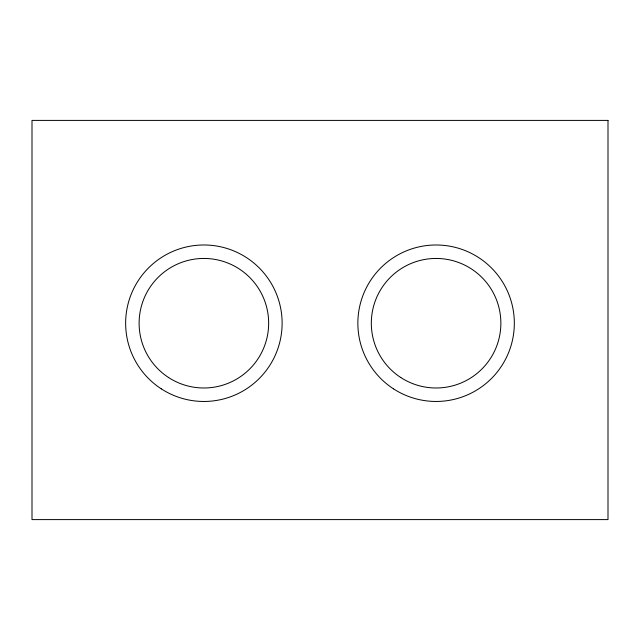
<?xml version="1.0" encoding="UTF-8"?>
<svg xmlns="http://www.w3.org/2000/svg" width="640" height="640" viewBox="0 0 640 640"><rect width="100%" height="100%" fill="white"/><g stroke="black" fill="none" stroke-linecap="round" stroke-linejoin="round"><path stroke-width="0.96" d="M608 120.4L32 120.4L32 519.6L608 519.6L608 120.4M161.28 388.848A78.24 78.24 0 0 0 282.016 327.296A78.24 78.24 0 0 0 168.344 253.52A78.24 78.24 0 0 0 161.28 388.848M168.616 377.552A64.776 64.776 0 0 0 268.568 326.6A64.776 64.776 0 0 0 174.464 265.512A64.776 64.776 0 0 0 168.616 377.552M393.496 388.848A78.24 78.24 0 0 0 514.224 327.296A78.24 78.24 0 0 0 400.56 253.52A78.24 78.24 0 0 0 393.496 388.848M400.824 377.552A64.776 64.776 0 0 0 500.776 326.6A64.776 64.776 0 0 0 406.672 265.512A64.776 64.776 0 0 0 400.824 377.552"/></g></svg>
